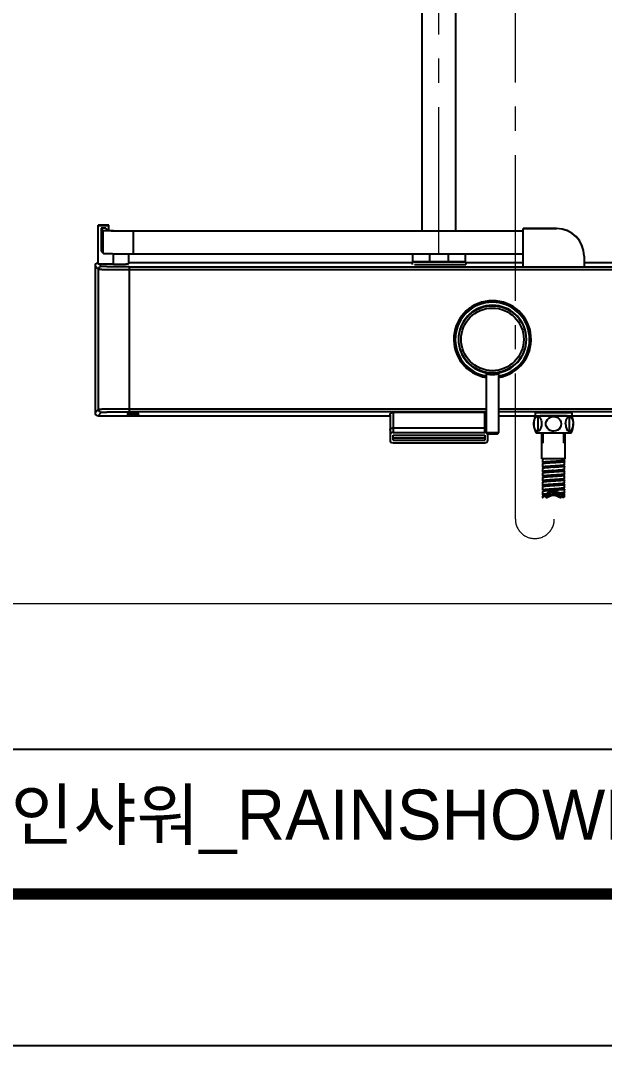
# Model space of a CAD drawing. Extents: x 8047 to 11207, y 0 to 2315.
# Drawn here: x 8920 to 9302, y 0 to 671 of the extents above; entities that cross this region are included whole.
import ezdxf

# ---------------------------------------------------------------- set-up
doc = ezdxf.new("R2010")
doc.units = 0
doc.header["$LTSCALE"] = 10
doc.header["$MEASUREMENT"] = 0
doc.linetypes.add('CENTER2', pattern=[28.575, 19.05, -3.175, 3.175, -3.175])
doc.layers.get('0').update_dxf_attribs({"linetype": 'CONTINUOUS'})
doc.layers.add('1', color=7, linetype='CONTINUOUS', true_color=0xffffff)
doc.layers.add('Cneter', color=1, linetype='CENTER2', lineweight=13)
doc.layers.add('치수선', color=7, linetype='CONTINUOUS', lineweight=20)
doc.layers.add('DEF_LAYER_ASSEM_MEMBER', color=7, linetype='CONTINUOUS')
doc.layers.add('MEMBER', color=7, linetype='CONTINUOUS')
doc.styles.add('Daelim Dimension', font='')
doc.styles.get('Daelim Dimension').set_extended_font_data('나눔고딕')

msp = doc.modelspace()

# ---------------------------------------------------------------- linework, layer by layer
at = {"color": 7, "linetype": 'Continuous'}
for p, q in [((8970.27, 511.27), (8970.27, 536.65)), ((8977.27, 536.65), (8970.27, 536.65)), ((8977.27, 536.65), (8970.27, 536.65)), ((8977.27, 533.27), (8977.27, 536.65)), ((8977.27, 536.26), (8970.27, 536.26)), ((8972.27, 534.76), (8972.27, 519.77)), ((8972.27, 534.76), (8973.7, 533.34)), ((8975.27, 534.76), (8972.27, 534.76)), ((8973.69, 518.34), (8973.7, 533.34)), ((8973.7, 533.34), (8976.7, 533.34)), ((8975.27, 534.76), (8976.7, 533.34)), ((8976.6, 533.17), (8976.64, 533.17)), ((8993.19, 533.03), (8993.19, 518.03)), ((8993.19, 533.03), (9248.27, 533.03)), ((9248.27, 509.47), (9248.27, 534.59)), ((9248.27, 534.59), (9270.27, 534.59)), ((9270.27, 534.47), (9248.27, 534.47)), ((9270.27, 534.47), (9270.27, 534.59)), ((8972.27, 519.77), (8973.69, 518.34)), ((8980.27, 511.27), (8980.27, 518.1)), ((8990.27, 518.03), (8990.27, 511.44)), ((8993.19, 518.03), (9248.27, 518.03)), ((9176.07, 518.03), (9176.07, 512.71)), ((9187.11, 518.03), (9187.11, 512.71)), ((9199.42, 512.71), (9199.42, 518.03)), ((9210.47, 518.03), (9210.47, 512.71)), ((9288.27, 516.47), (9288.27, 509.47)), ((8968.27, 510.05), (8968.27, 414.05)), ((8968.27, 510.05), (8970.54, 507.78)), ((8980.27, 511.27), (8970.27, 511.27)), ((8972.54, 509.78), (8971.05, 511.27)), ((9175.77, 512.05), (8990.27, 512.05)), ((9175.97, 512.71), (9175.77, 512.51)), ((9175.77, 512.51), (9175.77, 510.91)), ((9210.77, 512.51), (9175.77, 512.51)), ((9210.57, 512.71), (9175.97, 512.71)), ((9177.24, 510.91), (9210.77, 510.91)), ((9210.57, 512.71), (9210.77, 512.51)), ((9210.77, 512.51), (9210.77, 510.91)), ((9248.27, 512.05), (9210.77, 512.05)), ((9416.27, 512.05), (9288.27, 512.05)), ((8970.54, 416.33), (8970.54, 507.78)), ((8990.54, 509.47), (8990.54, 414.64)), ((8990.54, 509.47), (9396, 509.47)), ((9396, 507.47), (8990.54, 507.47)), ((9224.27, 439.6), (9224.27, 401.05)), ((9228.27, 439.05), (9228.27, 440.05)), ((9232.27, 439.6), (9232.27, 401.05)), ((8970.54, 416.33), (8968.27, 414.05)), ((8990.54, 416.64), (9224.27, 416.64)), ((9232.27, 416.64), (9396, 416.64)), ((8970.27, 412.05), (8972.54, 414.33)), ((8970.27, 412.05), (9161.27, 412.05)), ((8989.62, 413.19), (8989.62, 413.19)), ((8989.62, 412.49), (8989.62, 412.49)), ((9224.27, 414.64), (8990.54, 414.64)), ((8996.92, 413.19), (8996.92, 413.19)), ((8996.92, 412.49), (8996.92, 412.49)), ((9161.27, 412.33), (9161.27, 396.11)), ((9163.27, 414.34), (9223.27, 414.34)), ((9163.27, 414.34), (9163.27, 401.14)), ((9223.27, 401.14), (9223.27, 414.34)), ((9396, 414.64), (9232.27, 414.64)), ((9232.27, 412.05), (9256.27, 412.05)), ((9256.27, 413.8), (9256.27, 411.8)), ((9257.95, 411.7), (9257.94, 411.7)), ((9257.97, 411.8), (9257.97, 401.81)), ((9278.57, 411.8), (9278.57, 401.81)), ((9278.59, 411.7), (9278.59, 411.7)), ((9280.27, 413.8), (9280.27, 411.8)), ((9280.27, 412.05), (9416.27, 412.05)), ((9163.27, 404.14), (9223.27, 404.14)), ((9163.27, 401.14), (9223.27, 401.14)), ((9163.27, 399.39), (9223.27, 399.39)), ((9163.27, 396.11), (9163.27, 399.39)), ((9223.27, 397.43), (9163.27, 397.43)), ((9163.27, 396.11), (9223.27, 396.11)), ((9223.27, 399.39), (9223.27, 396.11)), ((9224.27, 401.05), (9232.27, 401.05)), ((9231.27, 400.05), (9225.27, 400.05)), ((9225.27, 396.11), (9225.27, 400.05)), ((9163.27, 394.36), (9223.27, 394.36))]:
    msp.add_line(p, q, dxfattribs=at)
at = {"ltscale": 0.5}
for p, q in [((9182.27, 533.03), (9204.27, 533.03)), ((9261.52, 394.26), (9260.62, 394.26)), ((9275.02, 394.26), (9275.92, 394.26))]:
    msp.add_line(p, q, dxfattribs=at)
at = {"color": 5}
msp.add_line((8098.22, 193.97), (10642.28, 193.97), dxfattribs=at)
at = {"ltscale": 0.5}
msp.add_lwpolyline([(8047.42, 0), (11206.94, 0), (11206.94, 2315.04), (8047.42, 2315.04)], close=True, dxfattribs=at)
at = {"color": 5, "linetype": 'ByBlock', "lineweight": 200, "const_width": 7.28}
msp.add_lwpolyline([(8098.22, 99.13), (11155.82, 99.13), (11155.82, 2261.29), (8098.22, 2261.29)], close=True, dxfattribs=at)
at = {"color": 7, "linetype": 'Continuous'}
for points in [[(9223.49, 440.58), (9223.76, 440.47), (9223.99, 440.29), (9224.16, 440.05), (9224.25, 439.78), (9224.27, 439.6)], [(9232.27, 439.6), (9232.28, 439.78), (9232.37, 440.05), (9232.54, 440.29), (9232.78, 440.47), (9233.05, 440.58)]]:
    msp.add_lwpolyline(points, dxfattribs=at)
for radius in [22, 20.5]:
    msp.add_circle((9228.27, 462.05), radius, dxfattribs=at)
for centre, radius, start, end in [((8981.44, 720.18), 187.07, 268.52949, 268.66073), ((9270.27, 516.59), 18, 0.17094, 90.00479), ((9270.27, 516.47), 18, 0.00492, 90.00481), ((8972.54, 507.78), 2, 90.02111, 179.97864), ((9228.27, 462.05), 25.3, 279.11078, 260.88922), ((9228.27, 462.05), 24.3, 279.48907, 260.5125), ((9228.27, 462.05), 22.25, 281.05466, 258.94502), ((8972.54, 416.33), 2, 180.0211, 269.97864), ((9223.27, 412.34), 1.99, 59.81456, 89.99316), ((9260.05, 341.93), 72.01, 91.6762, 92.14231), ((9260.93, 312.51), 101.45, 91.55092, 91.68405), ((9275.7, 315.71), 98.24, 88.31416, 88.44684), ((9276.72, 349.07), 64.87, 87.82733, 88.34973), ((9225.27, 401.05), 1, 180, 270), ((9231.27, 401.05), 1, 270, 0)]:
    msp.add_arc(centre, radius, start, end, dxfattribs=at)
for centre, major_axis, ratio, start_param, end_param in [((8970.27, 510.05), (-1.41, 1.41), 0.999695, -0.785246, 0.785246), ((8970.27, 414.05), (1.41, 1.41), 0.999695, 2.356347, 3.926839), ((9163.27, 399.39), (2, 0), 0.875819, 1.570796, 3.141593), ((9163.27, 396.11), (2, 0), 0.875819, -3.141593, -1.570796), ((9223.27, 399.39), (2, 0), 0.875819, 1.04267, 1.570796), ((9223.27, 396.11), (2, 0), 0.875819, -1.570796, 0), ((9223.27, 399.39), (2, 0), 0.875819, 0, 0.409864)]:
    msp.add_ellipse(centre, major_axis=major_axis, ratio=ratio, start_param=start_param, end_param=end_param, dxfattribs=at)
for points, knots in [([(8973.7, 533.34), (8973.7, 533.33), (8973.73, 533.32), (8973.77, 533.31), (8973.84, 533.3), (8973.97, 533.29), (8974.19, 533.27), (8974.51, 533.25), (8974.92, 533.23), (8975.41, 533.21), (8975.98, 533.19), (8976.38, 533.18), (8976.6, 533.17)], [0, 0, 0, 0, 0.008609, 0.024348, 0.047438, 0.077896, 0.160777, 0.272628, 0.41304, 0.581588, 0.777611, 1, 1, 1, 1]), ([(8976.7, 533.34), (8976.71, 533.33), (8976.75, 533.32), (8976.82, 533.31), (8976.93, 533.29), (8977.08, 533.28), (8977.27, 533.26), (8977.59, 533.24), (8978.09, 533.22), (8978.8, 533.19), (8979.64, 533.17), (8980.6, 533.15), (8981.69, 533.12), (8982.88, 533.1), (8984.65, 533.08), (8987.04, 533.05), (8990.06, 533.03), (8992.14, 533.03), (8993.19, 533.03)], [0, 0, 0, 0, 0.002214, 0.006729, 0.013575, 0.022737, 0.034191, 0.047915, 0.082073, 0.124944, 0.176039, 0.234819, 0.300752, 0.37326, 0.451611, 0.622748, 0.807855, 1, 1, 1, 1]), ([(8977.07, 533.16), (8979.41, 533.11), (8984.78, 533.05), (8990.16, 533.03), (8993.19, 533.03)], [0, 0, 0, 0, 0.434876, 1, 1, 1, 1]), ([(8973.69, 518.34), (8973.7, 518.33), (8973.75, 518.32), (8973.83, 518.3), (8973.96, 518.29), (8974.14, 518.27), (8974.36, 518.26), (8974.74, 518.24), (8975.32, 518.21), (8976.14, 518.18), (8977.13, 518.16), (8978.27, 518.13), (8979.54, 518.11), (8980.95, 518.09), (8983.05, 518.07), (8985.88, 518.05), (8989.47, 518.03), (8991.93, 518.03), (8993.19, 518.03)], [0, 0, 0, 0, 0.002193, 0.006633, 0.013362, 0.022374, 0.033654, 0.047183, 0.080904, 0.123316, 0.173979, 0.232398, 0.298066, 0.370435, 0.44879, 0.620384, 0.8065, 1, 1, 1, 1]), ([(8990.54, 509.47), (8989.38, 509.47), (8987.11, 509.47), (8983.81, 509.49), (8980.76, 509.52), (8978.43, 509.55), (8976.78, 509.58), (8975.73, 509.6), (8974.82, 509.63), (8974.05, 509.66), (8973.44, 509.68), (8973.04, 509.71), (8972.79, 509.73), (8972.67, 509.74), (8972.59, 509.76), (8972.55, 509.77), (8972.54, 509.78)], [0, 0, 0, 0, 0.192888, 0.378565, 0.549967, 0.700721, 0.766544, 0.825143, 0.875984, 0.918575, 0.952526, 0.977529, 0.986596, 0.993357, 0.99781, 1, 1, 1, 1]), ([(8980.27, 511.27), (8980.92, 511.27), (8982.19, 511.27), (8983.76, 511.28), (8984.97, 511.29), (8985.81, 511.3), (8986.59, 511.31), (8987.32, 511.32), (8987.97, 511.33), (8988.56, 511.34), (8988.99, 511.36), (8989.3, 511.37), (8989.5, 511.38), (8989.68, 511.38), (8989.83, 511.39), (8989.96, 511.4), (8990.07, 511.41), (8990.15, 511.42), (8990.21, 511.42), (8990.25, 511.43), (8990.26, 511.44), (8990.27, 511.44), (8990.27, 511.44)], [0, 0, 0, 0, 0.194957, 0.382408, 0.471063, 0.55518, 0.633951, 0.706622, 0.772489, 0.830922, 0.881359, 0.903424, 0.923315, 0.940986, 0.956392, 0.969499, 0.980278, 0.988707, 0.994769, 0.998477, 0.999477, 1, 1, 1, 1]), ([(8990.54, 507.47), (8989.25, 507.47), (8986.73, 507.47), (8983.06, 507.49), (8979.67, 507.52), (8977.09, 507.55), (8975.25, 507.58), (8974.08, 507.6), (8973.07, 507.63), (8972.22, 507.66), (8971.62, 507.68), (8971.23, 507.7), (8971, 507.72), (8970.82, 507.73), (8970.69, 507.74), (8970.6, 507.76), (8970.55, 507.77), (8970.54, 507.78)], [0, 0, 0, 0, 0.192889, 0.378573, 0.549986, 0.700751, 0.766579, 0.825182, 0.876026, 0.91862, 0.952573, 0.966211, 0.977575, 0.986641, 0.993396, 0.997838, 1, 1, 1, 1]), ([(9224.27, 439.6), (9224.27, 439.6), (9224.28, 439.6), (9224.29, 439.6), (9224.31, 439.59), (9224.35, 439.58), (9224.39, 439.57), (9224.47, 439.55), (9224.59, 439.52), (9224.75, 439.48), (9224.95, 439.43), (9225.19, 439.38), (9225.55, 439.3), (9226.07, 439.21), (9226.75, 439.13), (9227.49, 439.07), (9228.01, 439.05), (9228.27, 439.05)], [0, 0, 0, 0, 0.001253, 0.004993, 0.0112, 0.019856, 0.030939, 0.044406, 0.078283, 0.121055, 0.172203, 0.231145, 0.297277, 0.448498, 0.620275, 0.80645, 1, 1, 1, 1]), ([(9228.27, 439.05), (9228.53, 439.05), (9229.04, 439.07), (9229.78, 439.13), (9230.37, 439.2), (9230.8, 439.27), (9231.09, 439.32), (9231.35, 439.38), (9231.58, 439.43), (9231.78, 439.48), (9231.95, 439.52), (9232.07, 439.55), (9232.14, 439.57), (9232.19, 439.58), (9232.22, 439.59), (9232.25, 439.6), (9232.26, 439.6), (9232.27, 439.6), (9232.27, 439.6)], [0, 0, 0, 0, 0.193556, 0.379717, 0.551483, 0.630032, 0.702703, 0.768835, 0.827781, 0.878935, 0.921708, 0.955593, 0.969061, 0.980141, 0.988798, 0.995009, 0.99875, 1, 1, 1, 1]), ([(8970.54, 416.33), (8970.55, 416.34), (8970.6, 416.35), (8970.69, 416.36), (8970.82, 416.38), (8971, 416.39), (8971.23, 416.41), (8971.62, 416.43), (8972.22, 416.45), (8973.07, 416.48), (8974.08, 416.5), (8975.25, 416.53), (8977.09, 416.56), (8979.67, 416.59), (8983.06, 416.62), (8986.73, 416.63), (8989.25, 416.64), (8990.54, 416.64)], [0, 0, 0, 0, 0.002163, 0.006604, 0.01336, 0.022425, 0.033789, 0.047427, 0.08138, 0.123974, 0.174818, 0.233421, 0.299248, 0.450014, 0.621427, 0.807111, 1, 1, 1, 1]), ([(8972.54, 414.33), (8972.55, 414.34), (8972.59, 414.35), (8972.67, 414.36), (8972.79, 414.38), (8973.04, 414.4), (8973.44, 414.42), (8974.05, 414.45), (8974.82, 414.48), (8975.73, 414.5), (8976.78, 414.53), (8978.43, 414.56), (8980.76, 414.59), (8983.81, 414.62), (8987.11, 414.63), (8989.38, 414.64), (8990.54, 414.64)], [0, 0, 0, 0, 0.002191, 0.006645, 0.013406, 0.022474, 0.047477, 0.08143, 0.124022, 0.174863, 0.233462, 0.299285, 0.450038, 0.621438, 0.807113, 1, 1, 1, 1]), ([(8996.92, 413.19), (8996.91, 413.2), (8996.88, 413.2), (8996.83, 413.2), (8996.73, 413.21), (8996.61, 413.21), (8996.46, 413.22), (8996.19, 413.23), (8995.79, 413.24), (8995.25, 413.24), (8994.63, 413.25), (8993.96, 413.25), (8993.27, 413.25), (8992.57, 413.25), (8991.9, 413.25), (8991.29, 413.24), (8990.74, 413.24), (8990.34, 413.23), (8990.08, 413.22), (8989.92, 413.21), (8989.8, 413.21), (8989.71, 413.2), (8989.65, 413.2), (8989.62, 413.2), (8989.62, 413.19)], [0, 0, 0, 0, 0.003318, 0.011232, 0.023712, 0.040685, 0.061992, 0.087406, 0.149608, 0.224975, 0.310686, 0.403509, 0.499964, 0.59642, 0.68925, 0.77497, 0.850355, 0.912576, 0.938, 0.959316, 0.976295, 0.988779, 0.996691, 1, 1, 1, 1]), ([(8989.62, 413.19), (8989.62, 413.18), (8989.65, 413.18), (8989.69, 413.17), (8989.79, 413.17), (8989.91, 413.16), (8990.06, 413.16), (8990.32, 413.15), (8990.72, 413.14), (8991.27, 413.14), (8991.89, 413.13), (8992.56, 413.13), (8993.27, 413.12), (8993.97, 413.13), (8994.65, 413.13), (8995.27, 413.14), (8995.81, 413.14), (8996.21, 413.15), (8996.48, 413.16), (8996.63, 413.16), (8996.75, 413.17), (8996.84, 413.17), (8996.88, 413.18), (8996.92, 413.18), (8996.92, 413.19)], [0, 0, 0, 0, 0.002556, 0.009797, 0.021716, 0.038242, 0.059226, 0.084437, 0.146568, 0.22228, 0.30867, 0.40241, 0.499905, 0.597403, 0.691157, 0.777567, 0.853313, 0.915483, 0.940714, 0.961717, 0.978258, 0.99019, 0.997439, 1, 1, 1, 1]), ([(8996.92, 412.49), (8996.91, 412.5), (8996.88, 412.5), (8996.83, 412.51), (8996.73, 412.51), (8996.61, 412.52), (8996.46, 412.52), (8996.19, 412.53), (8995.79, 412.54), (8995.25, 412.54), (8994.63, 412.55), (8993.96, 412.55), (8993.27, 412.55), (8992.57, 412.55), (8991.9, 412.55), (8991.29, 412.54), (8990.74, 412.54), (8990.34, 412.53), (8990.08, 412.52), (8989.92, 412.52), (8989.8, 412.51), (8989.71, 412.51), (8989.65, 412.5), (8989.62, 412.5), (8989.62, 412.49)], [0, 0, 0, 0, 0.003318, 0.011232, 0.023712, 0.040685, 0.061992, 0.087406, 0.149608, 0.224975, 0.310686, 0.403509, 0.499964, 0.59642, 0.68925, 0.77497, 0.850355, 0.912576, 0.938, 0.959316, 0.976295, 0.988779, 0.996691, 1, 1, 1, 1]), ([(8989.62, 412.49), (8989.62, 412.48), (8989.65, 412.49), (8989.69, 412.48), (8989.79, 412.47), (8989.91, 412.47), (8990.06, 412.46), (8990.32, 412.45), (8990.72, 412.44), (8991.27, 412.44), (8991.89, 412.43), (8992.56, 412.43), (8993.27, 412.43), (8993.97, 412.43), (8994.65, 412.43), (8995.27, 412.44), (8995.81, 412.44), (8996.21, 412.45), (8996.48, 412.46), (8996.63, 412.47), (8996.75, 412.47), (8996.84, 412.48), (8996.88, 412.49), (8996.92, 412.48), (8996.92, 412.49)], [0, 0, 0, 0, 0.002556, 0.009797, 0.021716, 0.038242, 0.059226, 0.084437, 0.146568, 0.22228, 0.30867, 0.40241, 0.499905, 0.597403, 0.691157, 0.777567, 0.853313, 0.915483, 0.940714, 0.961717, 0.978258, 0.99019, 0.997439, 1, 1, 1, 1]), ([(9161.27, 412.33), (9161.27, 412.58), (9161.37, 413.1), (9161.8, 413.77), (9162.47, 414.23), (9163, 414.34), (9163.27, 414.34)], [0, 0, 0, 0, 0.245982, 0.494179, 0.745792, 1, 1, 1, 1]), ([(9257.36, 413.89), (9257.27, 413.89), (9257.12, 413.88), (9256.9, 413.87), (9256.71, 413.86), (9256.55, 413.85), (9256.43, 413.84), (9256.36, 413.83), (9256.31, 413.82), (9256.29, 413.82), (9256.27, 413.81), (9256.27, 413.81), (9256.27, 413.8)], [0, 0, 0, 0, 0.230194, 0.431131, 0.602231, 0.743008, 0.853127, 0.932323, 0.960322, 0.980659, 0.99354, 1, 1, 1, 1]), ([(9256.27, 411.8), (9256.27, 411.81), (9256.27, 411.81), (9256.29, 411.82), (9256.33, 411.83), (9256.41, 411.84), (9256.51, 411.85), (9256.64, 411.86), (9256.79, 411.87), (9256.98, 411.88), (9257.19, 411.88), (9257.43, 411.89), (9257.8, 411.91), (9258.32, 411.92), (9259.02, 411.94), (9259.81, 411.95), (9260.68, 411.97), (9261.62, 411.98), (9262.63, 411.99), (9264.07, 412), (9265.96, 412.01), (9268.27, 412.01), (9270.58, 412.01), (9272.46, 412), (9273.91, 411.99), (9274.91, 411.98), (9275.86, 411.97), (9276.73, 411.95), (9277.51, 411.94), (9278.21, 411.92), (9278.74, 411.91), (9279.11, 411.89), (9279.35, 411.88), (9279.56, 411.88), (9279.74, 411.87), (9279.9, 411.86), (9280.03, 411.85), (9280.13, 411.84), (9280.2, 411.83), (9280.24, 411.82), (9280.26, 411.81), (9280.27, 411.81), (9280.27, 411.8)], [0, 0, 0, 0, 0.000262, 0.000761, 0.002615, 0.005647, 0.009861, 0.01525, 0.021803, 0.029507, 0.038342, 0.048287, 0.05932, 0.084538, 0.113755, 0.146689, 0.183024, 0.22241, 0.264469, 0.308795, 0.402525, 0.5, 0.597474, 0.691204, 0.73553, 0.777589, 0.816975, 0.85331, 0.886244, 0.915461, 0.940679, 0.951712, 0.961658, 0.970492, 0.978196, 0.98475, 0.990139, 0.994353, 0.997385, 0.999239, 0.999738, 1, 1, 1, 1]), ([(9257.94, 411.7), (9257.82, 411.7), (9257.57, 411.71), (9257.24, 411.72), (9256.95, 411.73), (9256.71, 411.75), (9256.55, 411.76), (9256.44, 411.77), (9256.38, 411.78), (9256.33, 411.78), (9256.3, 411.79), (9256.28, 411.79), (9256.27, 411.8), (9256.27, 411.8)], [0, 0, 0, 0, 0.229125, 0.429855, 0.601299, 0.742713, 0.853475, 0.897229, 0.933171, 0.961283, 0.981596, 0.994242, 1, 1, 1, 1]), ([(9278.57, 411.8), (9278.57, 411.81), (9278.56, 411.81), (9278.55, 411.82), (9278.51, 411.82), (9278.45, 411.83), (9278.36, 411.84), (9278.25, 411.85), (9278.12, 411.86), (9277.96, 411.87), (9277.78, 411.87), (9277.57, 411.88), (9277.25, 411.89), (9276.8, 411.91), (9276.2, 411.92), (9275.53, 411.93), (9274.78, 411.94), (9273.97, 411.95), (9273.11, 411.96), (9271.87, 411.97), (9270.25, 411.98), (9268.27, 411.98), (9266.28, 411.98), (9264.67, 411.97), (9263.43, 411.96), (9262.56, 411.95), (9261.75, 411.94), (9261.01, 411.93), (9260.33, 411.92), (9259.73, 411.91), (9259.28, 411.89), (9258.96, 411.88), (9258.76, 411.87), (9258.58, 411.87), (9258.42, 411.86), (9258.28, 411.85), (9258.17, 411.84), (9258.09, 411.83), (9258.03, 411.82), (9257.99, 411.82), (9257.97, 411.81), (9257.97, 411.81), (9257.97, 411.8)], [0, 0, 0, 0, 0.000262, 0.000761, 0.002615, 0.005647, 0.009861, 0.01525, 0.021803, 0.029507, 0.038342, 0.048287, 0.05932, 0.084538, 0.113755, 0.146689, 0.183024, 0.222411, 0.264469, 0.308795, 0.402525, 0.5, 0.597474, 0.691204, 0.73553, 0.777588, 0.816975, 0.85331, 0.886244, 0.915461, 0.940679, 0.951712, 0.961657, 0.970493, 0.978196, 0.98475, 0.990139, 0.994353, 0.997385, 0.999239, 0.999738, 1, 1, 1, 1]), ([(9278.36, 413.92), (9277.72, 413.93), (9276.28, 413.96), (9272.91, 414), (9268.27, 414.02), (9263.63, 414), (9260.27, 413.96), (9258.82, 413.93), (9258.18, 413.92)], [0, 0, 0, 0, 0.094977, 0.215092, 0.499838, 0.78467, 0.904888, 1, 1, 1, 1]), ([(9280.27, 411.8), (9280.27, 411.8), (9280.26, 411.79), (9280.24, 411.79), (9280.2, 411.78), (9280.16, 411.78), (9280.1, 411.77), (9279.99, 411.76), (9279.82, 411.75), (9279.59, 411.73), (9279.3, 411.72), (9278.96, 411.71), (9278.72, 411.7), (9278.59, 411.7)], [0, 0, 0, 0, 0.005757, 0.018403, 0.038716, 0.066828, 0.102771, 0.146525, 0.257288, 0.398702, 0.570145, 0.770876, 1, 1, 1, 1]), ([(9280.27, 413.8), (9280.27, 413.81), (9280.26, 413.81), (9280.25, 413.82), (9280.23, 413.82), (9280.18, 413.83), (9280.1, 413.84), (9279.98, 413.85), (9279.83, 413.86), (9279.64, 413.87), (9279.42, 413.88), (9279.27, 413.89), (9279.18, 413.89)], [0, 0, 0, 0, 0.00647, 0.019354, 0.039691, 0.067691, 0.146883, 0.256996, 0.397766, 0.568862, 0.769799, 1, 1, 1, 1]), ([(9161.27, 402.57), (9161.27, 402.68), (9161.29, 402.88), (9161.45, 403.28), (9161.84, 403.73), (9162.5, 404.06), (9163.01, 404.14), (9163.27, 404.14)], [0, 0, 0, 0, 0.109417, 0.221536, 0.459675, 0.721835, 1, 1, 1, 1]), ([(9224.27, 403.93), (9224.19, 403.96), (9223.87, 404.08), (9223.53, 404.14), (9223.27, 404.14)], [0, 0, 0, 0, 0.244786, 1, 1, 1, 1])]:
    msp.add_open_spline(points, degree=3, knots=knots, dxfattribs=at)
at = {"layer": '1', "color": 7, "linetype": 'Continuous'}
for p, q in [((9255.07, 412.01), (9301.58, 412.01)), ((9296.06, 411.97), (9301.58, 411.97)), ((9301.58, 411.97), (9301.58, 412.01))]:
    msp.add_line(p, q, dxfattribs=at)
at = {"layer": 'Cneter', "lineweight": 5, "ltscale": 0.5}
for p, q in [((9193.27, 518.72), (9193.27, 1350.94)), ((9243.27, 344.43), (9243.27, 821.8))]:
    msp.add_line(p, q, dxfattribs=at)
msp.add_arc((9256, 344.43), 12.73, 180, 0, dxfattribs=at)
at = {"layer": 'DEF_LAYER_ASSEM_MEMBER', "color": 7, "linetype": 'Continuous'}
for p, q in [((9182.27, 533.03), (9182.27, 713.11)), ((9204.27, 533.03), (9204.27, 713.11))]:
    msp.add_line(p, q, dxfattribs=at)
at = {"layer": 'MEMBER', "color": 7, "linetype": 'Continuous'}
for p, q in [((9279.73, 400.76), (9256.8, 400.76)), ((9260.62, 383.76), (9260.62, 400.76)), ((9261.52, 394.26), (9261.52, 400.76)), ((9275.02, 394.26), (9275.02, 400.76)), ((9275.92, 383.76), (9275.92, 400.76)), ((9275.92, 383.76), (9260.62, 383.76)), ((9261.02, 383.46), (9261.02, 381.46)), ((9262.4, 383.76), (9261.59, 383.65)), ((9261.82, 383.76), (9261.82, 383.68)), ((9270.18, 382.33), (9268.27, 382.21)), ((9274.72, 381.96), (9274.72, 382.73)), ((9275.52, 382.96), (9275.52, 383.76)), ((9261.02, 380.46), (9261.02, 378.46)), ((9261.02, 377.46), (9261.02, 375.46)), ((9261.6, 375.65), (9261.13, 375.54)), ((9262.11, 378.72), (9261.4, 378.61)), ((9261.48, 378.28), (9261.82, 378.24)), ((9262.42, 375.76), (9261.6, 375.65)), ((9261.75, 381.24), (9261.82, 381.23)), ((9262.68, 381.79), (9261.78, 381.68)), ((9261.82, 381.46), (9261.82, 380.68)), ((9261.82, 378.46), (9261.82, 377.68)), ((9266.16, 382.05), (9264.78, 381.93)), ((9266.49, 378.09), (9264.94, 377.98)), ((9269.8, 378.31), (9266.49, 378.09)), ((9269.8, 376.31), (9266.49, 376.09)), ((9269.07, 381.26), (9268.27, 381.21)), ((9275.03, 375.78), (9274.26, 375.67)), ((9275.14, 381.8), (9274.45, 381.69)), ((9274.72, 378.96), (9274.72, 379.73)), ((9274.72, 375.96), (9274.72, 376.73)), ((9275.52, 379.96), (9275.52, 381.96)), ((9275.52, 376.96), (9275.52, 378.96)), ((9275.52, 373.96), (9275.52, 375.96)), ((9261.13, 375.54), (9261.02, 375.46)), ((9261.02, 374.46), (9261.02, 372.46)), ((9261.02, 371.46), (9261.02, 369.46)), ((9261.32, 375.32), (9261.82, 375.23)), ((9262.05, 369.71), (9261.36, 369.6)), ((9261.53, 369.27), (9261.82, 369.24)), ((9261.74, 372.24), (9261.82, 372.23)), ((9262.73, 372.79), (9261.81, 372.68)), ((9261.82, 375.46), (9261.82, 374.68)), ((9261.82, 372.46), (9261.82, 371.68)), ((9261.82, 369.46), (9261.82, 368.68)), ((9268.27, 369.21), (9266.46, 369.09)), ((9268.64, 375.23), (9266.98, 375.12)), ((9268.64, 373.23), (9266.98, 373.12)), ((9269.14, 372.26), (9268.27, 372.21)), ((9269.14, 370.26), (9268.27, 370.21)), ((9269.73, 369.3), (9268.27, 369.21)), ((9274.72, 369.96), (9274.54, 369.84)), ((9274.72, 372.96), (9274.72, 373.74)), ((9274.72, 369.96), (9274.72, 370.73)), ((9274.72, 370.18), (9274.76, 370.18)), ((9275.33, 369.85), (9274.78, 369.74)), ((9275.52, 369.96), (9275.33, 369.85)), ((9275.52, 370.96), (9275.52, 372.96)), ((9275.52, 367.96), (9275.52, 369.96)), ((9261.02, 368.46), (9261.02, 366.46)), ((9261.11, 366.53), (9261.02, 366.46)), ((9261.02, 365.46), (9261.02, 363.46)), ((9261.02, 362.46), (9261.02, 360.46)), ((9261.55, 366.64), (9261.11, 366.53)), ((9261.35, 366.31), (9261.82, 366.23)), ((9262.35, 366.75), (9261.55, 366.64)), ((9262.57, 362.77), (9261.7, 362.66)), ((9261.74, 363.24), (9261.82, 363.23)), ((9262.71, 363.79), (9261.8, 363.68)), ((9261.82, 366.46), (9261.82, 365.68)), ((9261.82, 363.46), (9261.82, 362.68)), ((9268.27, 367.21), (9266.36, 367.08)), ((9268.6, 364.23), (9266.94, 364.12)), ((9269.03, 366.26), (9267.38, 366.15)), ((9269.66, 367.3), (9268.27, 367.21)), ((9269.95, 363.32), (9268.27, 363.21)), ((9270.18, 362.14), (9269.65, 362.24)), ((9270.04, 362.33), (9271.2, 362.01)), ((9275.14, 366.8), (9274.43, 366.69)), ((9274.72, 366.96), (9274.72, 367.73)), ((9274.72, 363.96), (9274.72, 364.74)), ((9275.52, 364.96), (9275.52, 366.96)), ((9275.52, 361.96), (9275.52, 363.96)), ((9261.11, 360.53), (9261.02, 360.46)), ((9261.02, 359.46), (9261.02, 358.78)), ((9261.1, 358.66), (9261.3, 358.66)), ((9261.54, 360.64), (9261.11, 360.53)), ((9261.31, 360.32), (9261.82, 360.23)), ((9262.3, 360.74), (9261.54, 360.64)), ((9261.82, 360.46), (9261.82, 359.68)), ((9261.95, 359.16), (9262.15, 359.16)), ((9262.03, 359.51), (9262.23, 359.74)), ((9262.03, 359.25), (9262.15, 359.16)), ((9262.15, 359.16), (9262.32, 359.4)), ((9262.77, 360.72), (9262.16, 360.61)), ((9262.31, 360.75), (9262.3, 360.74)), ((9263.36, 360.85), (9262.31, 360.75)), ((9263.66, 360.83), (9262.77, 360.72)), ((9263.27, 359.57), (9263.27, 358.78)), ((9263.69, 359.92), (9263.29, 359.57)), ((9263.36, 360.85), (9264.05, 361.36)), ((9264.08, 360.89), (9263.36, 360.85)), ((9263.39, 358.66), (9264.22, 358.66)), ((9264.78, 360.93), (9263.66, 360.83)), ((9264.35, 361.33), (9263.99, 361.09)), ((9264.05, 361.36), (9264.89, 361.82)), ((9264.78, 360.93), (9264.08, 360.89)), ((9264.74, 361.55), (9264.35, 361.33)), ((9264.6, 361.26), (9264.36, 361.12)), ((9264.84, 361.4), (9264.6, 361.26)), ((9265.14, 360.92), (9264.62, 360.62)), ((9265, 361.68), (9264.74, 361.55)), ((9264.77, 361.14), (9265.28, 361.4)), ((9264.91, 361.01), (9264.78, 360.93)), ((9265.04, 361.5), (9264.84, 361.4)), ((9265.04, 361.08), (9264.91, 361.01)), ((9265.27, 361.8), (9265, 361.68)), ((9265.24, 361.59), (9265.04, 361.5)), ((9265.59, 361.34), (9265.04, 361.08)), ((9265.28, 361.4), (9265.84, 361.63)), ((9266.15, 361.54), (9265.59, 361.34)), ((9266.72, 361.69), (9266.15, 361.54)), ((9266.72, 361.51), (9266.17, 361.35)), ((9266.68, 361.89), (9267.38, 361.94)), ((9267.3, 361.61), (9266.72, 361.51)), ((9267.38, 361.94), (9268.27, 362.01)), ((9268.74, 361.84), (9269.45, 361.76)), ((9269.45, 361.76), (9270.14, 361.61)), ((9269.48, 362.09), (9270.18, 362.14)), ((9270.11, 362.15), (9269.62, 362.11)), ((9269.64, 361.9), (9270.21, 361.78)), ((9270.14, 361.61), (9270.79, 361.4)), ((9270.68, 362), (9270.18, 362.14)), ((9270.21, 361.78), (9270.8, 361.59)), ((9270.74, 361.8), (9270.25, 361.95)), ((9271.16, 361.84), (9270.68, 362)), ((9271.22, 361.62), (9270.74, 361.8)), ((9271.53, 361.44), (9270.79, 361.4)), ((9271.61, 361.64), (9271.16, 361.84)), ((9271.2, 362.01), (9272.29, 361.49)), ((9272.29, 361.49), (9271.53, 361.44)), ((9273.56, 361.6), (9272.29, 361.49)), ((9272.32, 358.66), (9273.14, 358.66)), ((9273.37, 360.64), (9272.36, 360.53)), ((9273.27, 360.4), (9273.27, 358.78)), ((9274.05, 359.57), (9273.36, 359.46)), ((9273.88, 358.98), (9273.36, 359.46)), ((9274.4, 360.69), (9273.48, 360.59)), ((9273.68, 360.01), (9273.83, 359.98)), ((9273.68, 360.01), (9274.08, 359.58)), ((9274, 359.3), (9273.77, 359.29)), ((9273.77, 359.29), (9274.09, 358.99)), ((9274.24, 358.72), (9273.88, 358.98)), ((9274.22, 359.31), (9274, 359.3)), ((9274, 359.3), (9274.19, 359.11)), ((9274.18, 359.61), (9274.05, 359.57)), ((9274.09, 358.99), (9274.34, 358.79)), ((9274.19, 359.11), (9274.35, 358.96)), ((9274.21, 359.84), (9274.5, 359.52)), ((9274.4, 359.12), (9274.22, 359.31)), ((9274.42, 358.66), (9274.24, 358.72)), ((9274.54, 359.21), (9274.28, 359.49)), ((9274.78, 358.8), (9274.34, 358.79)), ((9274.34, 358.79), (9274.52, 358.68)), ((9274.53, 359), (9274.35, 358.96)), ((9274.35, 358.96), (9274.77, 358.97)), ((9275.07, 360.79), (9274.4, 360.69)), ((9274.56, 358.96), (9274.4, 359.12)), ((9274.42, 358.66), (9274.62, 358.66)), ((9274.5, 359.52), (9274.75, 359.23)), ((9274.52, 358.68), (9274.62, 358.66)), ((9274.77, 358.97), (9274.54, 359.21)), ((9274.72, 360.96), (9274.58, 360.86)), ((9274.62, 358.66), (9274.64, 358.66)), ((9274.72, 360.96), (9274.72, 361.73)), ((9274.72, 358.78), (9274.72, 358.8)), ((9274.75, 359.23), (9274.97, 358.99)), ((9275.16, 358.81), (9274.78, 358.8)), ((9274.97, 358.99), (9275.16, 358.81)), ((9275.52, 358.96), (9275.52, 360.96))]:
    msp.add_line(p, q, dxfattribs=at)
for points in [[(9255.4, 407.41), (9255.56, 408.61), (9255.87, 409.68), (9256.3, 410.56), (9256.82, 411.2), (9257.41, 411.57), (9258.04, 411.64), (9258.66, 411.41), (9259.22, 410.89), (9259.69, 410.12), (9260.06, 409.13), (9260.3, 407.98), (9260.38, 406.76)], [(9263.31, 407.42), (9263.64, 408.61), (9264.26, 409.69), (9265.12, 410.56), (9266.17, 411.2), (9267.35, 411.57), (9268.61, 411.64), (9269.84, 411.41), (9270.95, 410.89), (9271.9, 410.12), (9272.64, 409.13), (9273.11, 407.98), (9273.27, 406.76)], [(9276.16, 406.76), (9276.24, 407.95), (9276.46, 409.08), (9276.82, 410.06), (9277.27, 410.83), (9277.8, 411.36), (9278.38, 411.62), (9278.98, 411.62), (9279.55, 411.33), (9280.08, 410.79), (9280.53, 410), (9280.88, 409.01), (9281.09, 407.88), (9281.16, 406.68)], [(9260.38, 406.68), (9260.29, 405.45), (9260.04, 404.31), (9259.66, 403.33), (9259.18, 402.58), (9258.62, 402.08), (9258, 401.86), (9257.37, 401.96), (9256.79, 402.35), (9256.27, 403), (9255.85, 403.89), (9255.55, 404.98), (9255.39, 406.18), (9255.4, 407.41)], [(9273.27, 406.68), (9273.09, 405.45), (9272.6, 404.31), (9271.84, 403.33), (9270.88, 402.58), (9269.75, 402.08), (9268.52, 401.86), (9267.27, 401.96), (9266.09, 402.35), (9265.05, 403), (9264.21, 403.89), (9263.61, 404.98), (9263.3, 406.18), (9263.31, 407.42)], [(9276.16, 406.76), (9276.22, 405.71), (9276.39, 404.72), (9276.66, 403.81), (9277.02, 403.06), (9277.45, 402.47), (9277.94, 402.06), (9278.5, 401.87), (9279.06, 401.92), (9279.61, 402.22), (9280.1, 402.75), (9280.53, 403.5), (9280.86, 404.44), (9281.08, 405.53), (9281.16, 406.68)], [(9261.59, 383.65), (9261.13, 383.54), (9261.02, 383.46)], [(9275.52, 382.96), (9275.43, 382.88), (9274.98, 382.77), (9274.18, 382.66), (9273.08, 382.55), (9271.72, 382.44), (9270.18, 382.33)], [(9261.78, 381.68), (9261.21, 381.57), (9261.02, 381.46)], [(9261.02, 381.46), (9261.2, 381.35), (9261.75, 381.24)], [(9262.07, 380.72), (9261.38, 380.61), (9261.05, 380.5), (9261.02, 380.46)], [(9261.4, 378.61), (9261.05, 378.5), (9261.02, 378.46)], [(9261.02, 378.46), (9261.08, 378.39), (9261.48, 378.28)], [(9262.42, 377.76), (9261.6, 377.65), (9261.13, 377.54), (9261.02, 377.46)], [(9264.78, 381.93), (9263.6, 381.82), (9262.68, 381.71), (9262.08, 381.59), (9261.82, 381.48), (9261.82, 381.46)], [(9265.01, 378.95), (9264.04, 378.86), (9263.01, 378.75), (9262.28, 378.64), (9261.88, 378.52), (9261.82, 378.46)], [(9268.27, 376.21), (9267.35, 376.14), (9265.87, 376.02), (9264.53, 375.91), (9263.39, 375.8), (9262.53, 375.68), (9262, 375.57), (9261.82, 375.46)], [(9268.27, 381.21), (9267.42, 381.15), (9265.82, 381.04), (9264.35, 380.93), (9263.07, 380.82), (9262.07, 380.72)], [(9269.22, 379.27), (9267.57, 379.16), (9265.95, 379.05), (9264.45, 378.94), (9263.15, 378.83), (9262.11, 378.72)], [(9264.94, 377.98), (9263.55, 377.87), (9262.42, 377.76)], [(9266.49, 376.09), (9264.94, 375.98), (9263.55, 375.87), (9262.42, 375.76)], [(9265.31, 382), (9263.88, 381.9), (9262.68, 381.79)], [(9268.27, 382.21), (9266.89, 382.11), (9265.31, 382)], [(9268.27, 382.21), (9267.65, 382.16), (9266.16, 382.05)], [(9274.26, 381.77), (9273.52, 381.66), (9272.49, 381.55), (9271.22, 381.43), (9269.79, 381.32), (9268.29, 381.21)], [(9274.46, 378.82), (9273.85, 378.71), (9272.94, 378.59), (9271.75, 378.48), (9270.38, 378.36), (9268.88, 378.25), (9268.29, 378.21)], [(9274.13, 375.75), (9273.34, 375.64), (9272.25, 375.52), (9270.95, 375.41), (9269.49, 375.3), (9268.29, 375.21)], [(9274.26, 375.67), (9273.17, 375.56), (9271.82, 375.45), (9270.28, 375.34), (9268.64, 375.23)], [(9274.45, 381.69), (9273.43, 381.58), (9272.15, 381.48), (9270.67, 381.37), (9269.07, 381.26)], [(9275.52, 379.96), (9275.5, 379.93), (9275.21, 379.82), (9274.55, 379.71), (9273.57, 379.6), (9272.31, 379.49), (9270.83, 379.38), (9269.22, 379.27)], [(9274.84, 378.75), (9273.96, 378.64), (9272.79, 378.53), (9271.38, 378.42), (9269.8, 378.31)], [(9275.52, 376.96), (9275.36, 376.86), (9274.84, 376.75), (9273.96, 376.64), (9272.79, 376.53), (9271.38, 376.42), (9269.8, 376.31)], [(9274.72, 375.96), (9274.6, 375.86), (9274.13, 375.75)], [(9274.72, 381.96), (9274.65, 381.89), (9274.26, 381.77)], [(9274.72, 378.96), (9274.71, 378.93), (9274.46, 378.82)], [(9274.72, 382.18), (9275.06, 382.13), (9275.45, 382.02), (9275.52, 381.96)], [(9274.72, 379.18), (9275.29, 379.08), (9275.52, 378.96)], [(9274.72, 376.18), (9275.14, 376.11), (9275.49, 376), (9275.52, 375.96)], [(9275.52, 378.96), (9275.36, 378.86), (9274.84, 378.75)], [(9275.52, 375.96), (9275.45, 375.89), (9275.03, 375.78)], [(9275.52, 381.96), (9275.48, 381.91), (9275.14, 381.8)], [(9261.02, 375.46), (9261.03, 375.43), (9261.32, 375.32)], [(9261.81, 374.68), (9261.23, 374.57), (9261.02, 374.46)], [(9261.81, 372.68), (9261.23, 372.57), (9261.02, 372.46)], [(9261.02, 372.46), (9261.19, 372.35), (9261.74, 372.24)], [(9262.05, 371.71), (9261.36, 371.6), (9261.04, 371.49), (9261.02, 371.46)], [(9261.36, 369.6), (9261.04, 369.49), (9261.02, 369.46)], [(9261.02, 369.46), (9261.1, 369.38), (9261.53, 369.27)], [(9266.98, 375.12), (9265.39, 375.01), (9263.95, 374.9), (9262.73, 374.79), (9261.81, 374.68)], [(9268.27, 373.21), (9267.96, 373.18), (9266.45, 373.07), (9265.04, 372.96), (9263.82, 372.84), (9262.84, 372.73), (9262.17, 372.61), (9261.85, 372.5), (9261.82, 372.46)], [(9268.27, 370.21), (9267.05, 370.11), (9265.59, 370), (9264.28, 369.89), (9263.2, 369.77), (9262.4, 369.66), (9261.93, 369.55), (9261.82, 369.46)], [(9268.27, 372.21), (9267.48, 372.15), (9265.85, 372.04), (9264.36, 371.93), (9263.07, 371.82), (9262.05, 371.71)], [(9268.27, 370.21), (9267.48, 370.15), (9265.85, 370.04), (9264.36, 369.93), (9263.07, 369.82), (9262.05, 369.71)], [(9266.46, 369.09), (9264.92, 368.98), (9263.55, 368.87), (9262.43, 368.76)], [(9266.98, 373.12), (9265.39, 373.01), (9263.95, 372.9), (9262.73, 372.79)], [(9274.54, 369.84), (9274, 369.73), (9273.14, 369.61), (9272.01, 369.5), (9270.67, 369.39), (9269.19, 369.27), (9268.29, 369.21)], [(9274.36, 372.8), (9273.69, 372.68), (9272.72, 372.57), (9271.49, 372.46), (9270.08, 372.34), (9268.57, 372.23)], [(9275.52, 373.96), (9275.45, 373.89), (9275.03, 373.78), (9274.26, 373.67), (9273.17, 373.56), (9271.82, 373.45), (9270.28, 373.34), (9268.64, 373.23)], [(9275.2, 372.81), (9274.53, 372.7), (9273.53, 372.59), (9272.25, 372.48), (9270.76, 372.37), (9269.14, 372.26)], [(9275.52, 370.96), (9275.5, 370.92), (9275.2, 370.81), (9274.53, 370.7), (9273.53, 370.59), (9272.25, 370.48), (9270.76, 370.37), (9269.14, 370.26)], [(9274.78, 369.74), (9273.89, 369.63), (9272.71, 369.52), (9271.3, 369.41), (9269.73, 369.3)], [(9274.72, 372.96), (9274.69, 372.91), (9274.36, 372.8)], [(9274.72, 373.18), (9274.97, 373.14), (9275.42, 373.03), (9275.52, 372.96)], [(9274.76, 370.18), (9275.33, 370.07), (9275.52, 369.96)], [(9275.52, 372.96), (9275.5, 372.92), (9275.2, 372.81)], [(9262.43, 368.76), (9261.61, 368.65), (9261.13, 368.54), (9261.02, 368.46)], [(9261.02, 366.46), (9261.04, 366.42), (9261.35, 366.31)], [(9262.04, 365.71), (9261.36, 365.6), (9261.04, 365.49), (9261.02, 365.46)], [(9261.8, 363.68), (9261.22, 363.57), (9261.02, 363.46)], [(9261.02, 363.46), (9261.19, 363.35), (9261.74, 363.24)], [(9261.7, 362.66), (9261.18, 362.56), (9261.02, 362.46)], [(9268.27, 367.21), (9267.71, 367.16), (9266.22, 367.05), (9264.84, 366.94), (9263.65, 366.83), (9262.72, 366.71), (9262.11, 366.6), (9261.83, 366.49), (9261.82, 366.46)], [(9268.27, 364.21), (9267, 364.11), (9265.55, 364), (9264.26, 363.89), (9263.18, 363.77), (9262.39, 363.66), (9261.93, 363.55), (9261.82, 363.46)], [(9267.38, 366.15), (9265.78, 366.04), (9264.3, 365.93), (9263.03, 365.82), (9262.04, 365.71)], [(9266.36, 367.08), (9264.82, 366.97), (9263.46, 366.86), (9262.35, 366.75)], [(9268.27, 363.21), (9266.68, 363.1), (9265.12, 362.99), (9263.73, 362.88), (9262.57, 362.77)], [(9266.94, 364.12), (9265.36, 364.01), (9263.92, 363.9), (9262.71, 363.79)], [(9264.89, 361.82), (9265.82, 362.17), (9266.79, 362.38), (9267.77, 362.47), (9268.88, 362.47), (9270.04, 362.33)], [(9268.57, 362.34), (9267.99, 362.34), (9267.37, 362.3), (9266.69, 362.2), (9265.98, 362.04), (9265.27, 361.8)], [(9274.26, 366.77), (9273.53, 366.66), (9272.5, 366.55), (9271.23, 366.43), (9269.8, 366.32), (9268.29, 366.21)], [(9274.46, 363.82), (9273.86, 363.71), (9272.95, 363.59), (9271.77, 363.48), (9270.39, 363.37), (9268.89, 363.25), (9268.29, 363.21)], [(9269.65, 362.24), (9269.12, 362.3), (9268.57, 362.34)], [(9275.52, 364.96), (9275.44, 364.89), (9275.01, 364.78), (9274.23, 364.67), (9273.13, 364.56), (9271.78, 364.45), (9270.24, 364.34), (9268.6, 364.23)], [(9274.43, 366.69), (9273.41, 366.58), (9272.12, 366.47), (9270.64, 366.36), (9269.03, 366.26)], [(9275.52, 367.96), (9275.33, 367.85), (9274.77, 367.74), (9273.86, 367.63), (9272.67, 367.52), (9271.24, 367.41), (9269.66, 367.3)], [(9274.87, 363.75), (9274.03, 363.64), (9272.89, 363.54), (9271.5, 363.43), (9269.95, 363.32)], [(9274.72, 366.96), (9274.65, 366.89), (9274.26, 366.77)], [(9274.72, 363.96), (9274.71, 363.93), (9274.46, 363.82)], [(9274.72, 367.18), (9275.06, 367.13), (9275.46, 367.02), (9275.52, 366.96)], [(9274.72, 364.18), (9275.28, 364.08), (9275.51, 363.97), (9275.52, 363.96)], [(9275.52, 363.96), (9275.38, 363.86), (9274.87, 363.75)], [(9275.52, 366.96), (9275.48, 366.91), (9275.14, 366.8)], [(9261.02, 360.46), (9261.03, 360.43), (9261.31, 360.32)], [(9262.23, 359.74), (9261.53, 359.64), (9261.12, 359.54), (9261.02, 359.46)], [(9261.02, 358.78), (9261.02, 358.74), (9261.06, 358.67), (9261.1, 358.66)], [(9261.1, 358.66), (9261.13, 358.66), (9261.24, 358.71), (9261.38, 358.81), (9261.52, 358.95)], [(9261.95, 359.17), (9261.81, 359.02), (9261.67, 358.89), (9261.55, 358.78), (9261.43, 358.7), (9261.32, 358.66), (9261.3, 358.66)], [(9261.52, 358.95), (9261.68, 359.11), (9261.85, 359.3), (9262.03, 359.51)], [(9262.16, 360.61), (9261.85, 360.51), (9261.82, 360.46)], [(9262.27, 359.52), (9262.11, 359.34), (9261.95, 359.17)], [(9263.29, 359.57), (9262.6, 359.46), (9262.17, 359.36)], [(9262.23, 359.74), (9262.76, 359.76), (9263.27, 359.78)], [(9263.29, 359.57), (9262.79, 359.54), (9262.27, 359.52)], [(9263.27, 359.78), (9263.53, 360.02), (9263.82, 360.26), (9264.12, 360.5), (9264.44, 360.72), (9264.78, 360.93)], [(9263.27, 358.78), (9263.31, 358.68), (9263.39, 358.66)], [(9263.39, 358.66), (9263.44, 358.66), (9263.65, 358.73), (9263.94, 358.89)], [(9264.62, 360.62), (9264.13, 360.28), (9263.69, 359.92)], [(9263.94, 358.89), (9264.28, 359.11), (9264.66, 359.36), (9265.13, 359.65), (9265.72, 359.96), (9266.45, 360.25), (9267.32, 360.47), (9268.27, 360.55), (9269.22, 360.47), (9270.08, 360.25), (9270.81, 359.96), (9271.4, 359.65), (9271.87, 359.36), (9272.25, 359.11)], [(9263.99, 361.09), (9264.17, 361.1), (9264.36, 361.12)], [(9272.32, 358.66), (9272.28, 358.66), (9272.05, 358.72), (9271.73, 358.85), (9271.36, 359.02), (9270.94, 359.22), (9270.42, 359.45), (9269.78, 359.67), (9269.06, 359.82), (9268.29, 359.88), (9267.53, 359.83), (9266.8, 359.68), (9266.15, 359.46), (9265.62, 359.24), (9265.2, 359.03), (9264.82, 358.85), (9264.49, 358.72), (9264.25, 358.66), (9264.22, 358.66)], [(9264.36, 361.12), (9264.56, 361.13), (9264.77, 361.14)], [(9266.17, 361.35), (9265.64, 361.16), (9265.14, 360.92)], [(9265.84, 361.63), (9265.54, 361.61), (9265.24, 361.59)], [(9265.27, 361.8), (9265.97, 361.84), (9266.68, 361.89)], [(9266.72, 361.69), (9266.28, 361.66), (9265.84, 361.63)], [(9270.74, 361.22), (9269.96, 361.47), (9269.22, 361.62), (9268.54, 361.68), (9267.9, 361.67), (9267.3, 361.61)], [(9268.27, 362.01), (9268.78, 362.04), (9269.48, 362.09)], [(9269.64, 361.9), (9269.19, 361.87), (9268.74, 361.84)], [(9270.25, 361.95), (9269.94, 361.93), (9269.64, 361.9)], [(9272.32, 360.34), (9271.54, 360.84), (9270.74, 361.22)], [(9270.79, 361.4), (9271.62, 361.01), (9272.36, 360.53)], [(9270.8, 361.59), (9271.01, 361.61), (9271.22, 361.62)], [(9271.22, 361.62), (9271.42, 361.63), (9271.61, 361.64)], [(9272.25, 359.11), (9272.59, 358.89), (9272.88, 358.73), (9273.1, 358.66), (9273.14, 358.66)], [(9273.41, 360.4), (9272.85, 360.37), (9272.32, 360.34)], [(9272.36, 360.53), (9272.91, 360.56), (9273.48, 360.59)], [(9273.14, 358.66), (9273.23, 358.68), (9273.27, 358.78)], [(9273.36, 359.46), (9273.81, 359.48), (9274.28, 359.49)], [(9274.58, 360.86), (9274.12, 360.75), (9273.37, 360.64)], [(9274.28, 359.49), (9274.02, 359.79), (9273.72, 360.09), (9273.41, 360.4)], [(9273.48, 360.59), (9273.87, 360.21), (9274.21, 359.84)], [(9275.52, 361.96), (9275.5, 361.93), (9275.21, 361.82), (9274.55, 361.71), (9273.56, 361.6)], [(9274.64, 358.66), (9274.71, 358.71), (9274.72, 358.78)], [(9274.72, 361.18), (9275.26, 361.08), (9275.5, 360.98), (9275.52, 360.96)], [(9275.52, 360.96), (9275.44, 360.89), (9275.07, 360.79)], [(9275.52, 358.96), (9275.48, 358.91), (9275.16, 358.81)]]:
    msp.add_lwpolyline(points, dxfattribs=at)
for centre, start, end in [((9267.77, 406.76), 155.12619, 208.6854), ((9268.77, 406.76), 331.3146, 24.87381)]:
    msp.add_arc(centre, 12.5, start, end, dxfattribs=at)
at = {"layer": '치수선'}
msp.add_line((10197.22, 289.09), (8703.38, 289.09), dxfattribs=at)

# ---------------------------------------------------------------- texts
at = {"color": 2, "insert": (8624.82, 167.48), "char_height": 32.7922, "width": 1690.8269, "attachment_point": 1, "style": 'Daelim Dimension'}
msp.add_mtext('{\\fPretendard Variable SemiBold|b0|i0|c129|p2;대림바스(주)} 레인샤워_RAINSHOWER_수납형레인샤워수전_DL B6011', dxfattribs=at)

doc.saveas('drawing.dxf')
